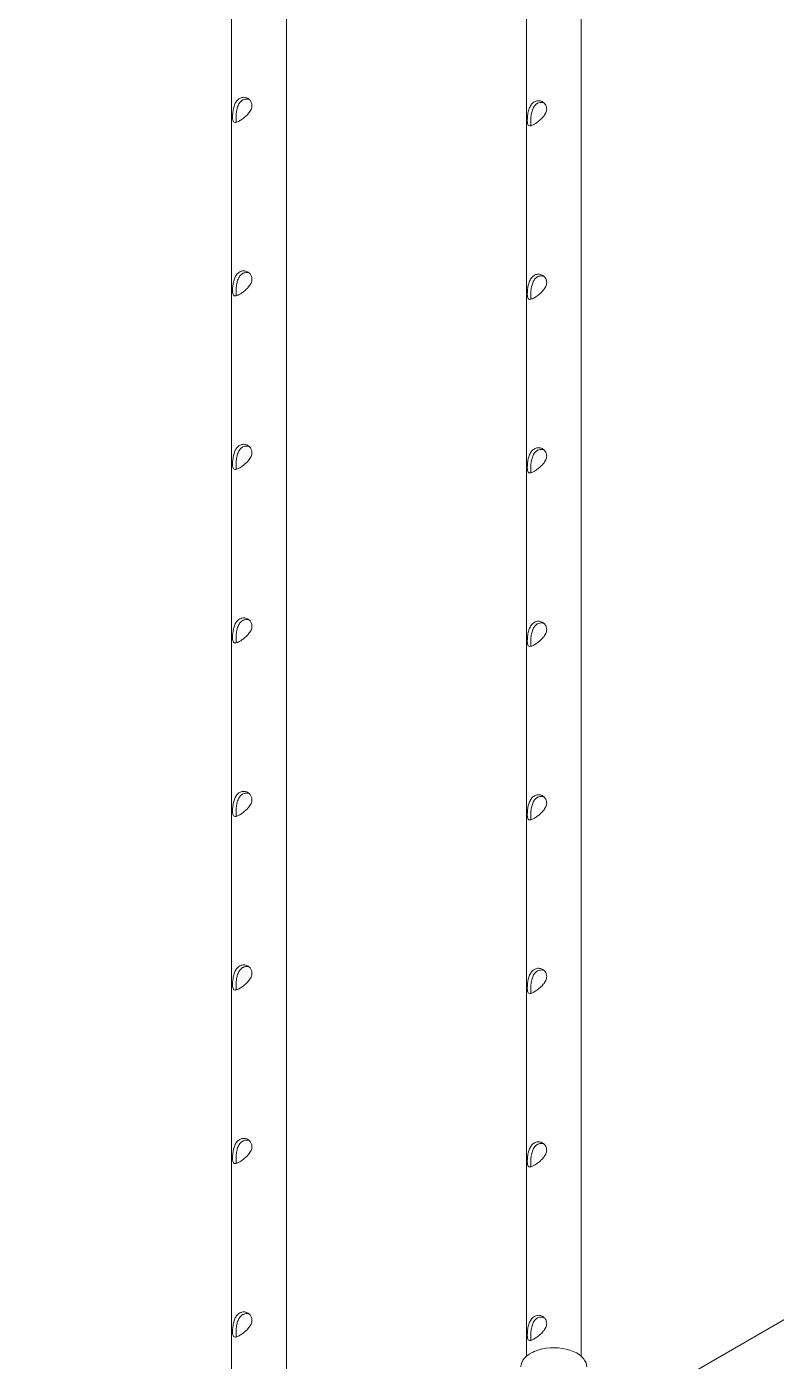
# Model space of a CAD drawing. Header units: millimetres. Extents: x 11948 to 22858, y 1146 to 11361.
# Drawn here: x 18157 to 18654, y 8148 to 9033 of the extents above; entities that cross this region are included whole.
import ezdxf

# ---------------------------------------------------------------- set-up
doc = ezdxf.new("R2010")
doc.units = ezdxf.units.MM
doc.linetypes.add('SLD-Solid', pattern=[0])

msp = doc.modelspace()

# ---------------------------------------------------------------- linework, layer by layer
at = {"linetype": 'SLD-Solid', "lineweight": 0}
for p, q in [((18488.77, 10540.46), (18488.77, 8151.43)), ((18525.14, 8151.43), (18525.14, 10539.72)), ((18293.36, 10427.65), (18293.36, 8038.62)), ((18329.72, 8038.62), (18329.72, 10426.91)), ((18959.6, 8348.83), (17224.59, 7347.23)), ((18492.89, 8153.99), (18494.1, 8154.86)), ((18494.1, 8154.86), (18494.1, 8154.65))]:
    msp.add_line(p, q, dxfattribs=at)
at = {"linetype": 'SLD-Solid', "lineweight": 0, "flags": 128}
msp.add_lwpolyline([(18528.77, 8144.47), (18528.71, 8145.44), (18528.34, 8146.98), (18527.64, 8148.47), (18526.63, 8149.91), (18525.33, 8151.27), (18523.74, 8152.52), (18521.9, 8153.65), (18519.83, 8154.64), (18517.57, 8155.47), (18515.15, 8156.14), (18512.6, 8156.64), (18509.97, 8156.95), (18507.29, 8157.07), (18504.61, 8156.99), (18501.96, 8156.73), (18499.39, 8156.28), (18496.93, 8155.66), (18494.63, 8154.86), (18492.51, 8153.91), (18490.61, 8152.81), (18488.96, 8151.59), (18487.58, 8150.26), (18486.49, 8148.84), (18485.72, 8147.35), (18485.26, 8145.83), (18485.14, 8144.47)], dxfattribs=at)
at = {"linetype": 'SLD-Solid', "lineweight": 0}
for points, knots in [([(18298.68, 8985.53), (18298.04, 8985.04), (18296.75, 8984.08), (18295.38, 8981.65), (18294.63, 8979.26), (18294.25, 8977.19), (18294.01, 8975.13), (18293.93, 8972.91), (18294.11, 8971.02), (18294.6, 8969.86), (18295.39, 8969.51), (18296.37, 8969.64), (18297.53, 8970.04), (18299.25, 8970.96), (18301.48, 8972.54), (18303.68, 8974.49), (18305.29, 8976.41), (18306.25, 8978.13), (18306.85, 8979.85), (18306.9, 8981.87), (18305.98, 8983.93), (18304.33, 8985.52), (18302.45, 8986.24), (18300.8, 8986.26), (18299.66, 8986.02), (18298.98, 8985.68), (18298.68, 8985.53)], [0, 0, 0, 0, 0.049348, 0.098583, 0.15082, 0.179057, 0.207276, 0.260063, 0.306584, 0.354232, 0.407926, 0.43611, 0.464278, 0.515719, 0.563204, 0.612081, 0.665772, 0.694012, 0.722224, 0.772995, 0.818986, 0.8681, 0.923171, 0.950973, 0.978757, 1, 1, 1, 1]), ([(18300.61, 8984.41), (18299.98, 8983.94), (18298.74, 8983), (18297.47, 8980.61), (18296.81, 8978.23), (18296.49, 8976.13), (18296.31, 8974.19), (18296.26, 8972.1), (18296.28, 8970.46), (18296.42, 8969.89), (18296.47, 8969.7)], [0, 0, 0, 0, 0.151905, 0.303364, 0.466267, 0.557512, 0.648661, 0.787863, 0.927259, 1, 1, 1, 1]), ([(18304.81, 8984.86), (18304.79, 8984.87), (18304.35, 8985.05), (18303.46, 8985.14), (18302.18, 8985.06), (18301.23, 8984.75), (18300.73, 8984.48), (18300.61, 8984.41)], [0, 0, 0, 0, 0.0169646, 0.3223382, 0.6142892, 0.9060428, 1, 1, 1, 1]), ([(18494.1, 8983.28), (18493.45, 8982.8), (18492.17, 8981.84), (18490.8, 8979.4), (18490.05, 8977.01), (18489.67, 8974.94), (18489.43, 8972.89), (18489.35, 8970.66), (18489.53, 8968.78), (18490.01, 8967.62), (18490.81, 8967.26), (18491.79, 8967.39), (18492.95, 8967.79), (18494.67, 8968.72), (18496.9, 8970.3), (18499.1, 8972.24), (18500.71, 8974.16), (18501.67, 8975.88), (18502.27, 8977.6), (18502.31, 8979.63), (18501.4, 8981.69), (18499.75, 8983.27), (18497.87, 8983.99), (18496.22, 8984.02), (18495.08, 8983.78), (18494.39, 8983.43), (18494.1, 8983.28)], [0, 0, 0, 0, 0.04935, 0.098585, 0.150821, 0.179057, 0.207276, 0.260063, 0.306584, 0.354235, 0.407925, 0.436112, 0.464279, 0.51572, 0.563206, 0.612082, 0.665773, 0.694013, 0.722225, 0.772996, 0.818983, 0.8681, 0.923171, 0.950973, 0.978757, 1, 1, 1, 1]), ([(18500.23, 8982.61), (18500.21, 8982.62), (18499.77, 8982.8), (18498.87, 8982.89), (18497.6, 8982.81), (18496.65, 8982.51), (18496.15, 8982.23), (18496.03, 8982.17)], [0, 0, 0, 0, 0.016965, 0.32234, 0.614281, 0.906042, 1, 1, 1, 1]), ([(18496.03, 8982.17), (18495.4, 8981.7), (18494.15, 8980.75), (18492.89, 8978.36), (18492.22, 8975.99), (18491.91, 8973.89), (18491.73, 8971.94), (18491.68, 8969.86), (18491.7, 8968.21), (18491.84, 8967.65), (18491.89, 8967.45)], [0, 0, 0, 0, 0.151905, 0.303364, 0.466268, 0.557522, 0.648673, 0.787863, 0.927259, 1, 1, 1, 1]), ([(18298.68, 8870.47), (18298.04, 8869.99), (18296.75, 8869.02), (18295.38, 8866.59), (18294.63, 8864.2), (18294.25, 8862.13), (18294.01, 8860.08), (18293.93, 8857.85), (18294.11, 8855.96), (18294.6, 8854.8), (18295.39, 8854.45), (18296.37, 8854.58), (18297.53, 8854.98), (18299.25, 8855.9), (18301.48, 8857.49), (18303.68, 8859.43), (18305.29, 8861.35), (18306.25, 8863.07), (18306.85, 8864.79), (18306.9, 8866.81), (18305.98, 8868.87), (18304.33, 8870.46), (18302.45, 8871.18), (18300.8, 8871.2), (18299.66, 8870.97), (18298.98, 8870.62), (18298.68, 8870.47)], [0, 0, 0, 0, 0.049348, 0.098583, 0.15082, 0.179057, 0.207276, 0.260063, 0.306584, 0.354235, 0.407926, 0.436111, 0.464279, 0.515719, 0.563205, 0.612082, 0.665773, 0.694012, 0.722225, 0.772996, 0.818983, 0.8681, 0.923171, 0.950973, 0.978757, 1, 1, 1, 1]), ([(18300.61, 8869.35), (18299.98, 8868.88), (18298.74, 8867.94), (18297.47, 8865.55), (18296.81, 8863.18), (18296.49, 8861.08), (18296.31, 8859.13), (18296.26, 8857.04), (18296.28, 8855.4), (18296.42, 8854.83), (18296.47, 8854.64)], [0, 0, 0, 0, 0.1519049, 0.3033643, 0.4662681, 0.5575225, 0.648672, 0.7878623, 0.9272593, 1, 1, 1, 1]), ([(18304.81, 8869.8), (18304.79, 8869.81), (18304.35, 8869.99), (18303.46, 8870.08), (18302.18, 8870), (18301.23, 8869.7), (18300.73, 8869.42), (18300.61, 8869.35)], [0, 0, 0, 0, 0.016965, 0.32234, 0.614281, 0.906042, 1, 1, 1, 1]), ([(18494.1, 8868.22), (18493.45, 8867.74), (18492.17, 8866.78), (18490.8, 8864.34), (18490.05, 8861.95), (18489.67, 8859.88), (18489.43, 8857.83), (18489.35, 8855.61), (18489.53, 8853.72), (18490.01, 8852.56), (18490.81, 8852.2), (18491.79, 8852.33), (18492.95, 8852.73), (18494.67, 8853.66), (18496.9, 8855.24), (18499.1, 8857.19), (18500.71, 8859.11), (18501.67, 8860.82), (18502.27, 8862.54), (18502.31, 8864.57), (18501.4, 8866.63), (18499.75, 8868.21), (18497.87, 8868.93), (18496.22, 8868.96), (18495.08, 8868.72), (18494.39, 8868.37), (18494.1, 8868.22)], [0, 0, 0, 0, 0.049349, 0.098585, 0.150821, 0.179057, 0.207276, 0.260067, 0.306583, 0.354235, 0.407925, 0.436111, 0.46428, 0.51572, 0.563206, 0.612083, 0.665774, 0.694013, 0.722226, 0.772996, 0.818983, 0.8681, 0.923171, 0.950973, 0.978757, 1, 1, 1, 1]), ([(18500.23, 8867.56), (18500.21, 8867.56), (18499.77, 8867.74), (18498.87, 8867.83), (18497.6, 8867.76), (18496.65, 8867.45), (18496.15, 8867.18), (18496.03, 8867.11)], [0, 0, 0, 0, 0.016941, 0.322337, 0.614279, 0.906042, 1, 1, 1, 1]), ([(18496.03, 8867.11), (18495.4, 8866.64), (18494.15, 8865.69), (18492.89, 8863.3), (18492.22, 8860.93), (18491.91, 8858.83), (18491.73, 8856.88), (18491.68, 8854.8), (18491.7, 8853.15), (18491.84, 8852.59), (18491.89, 8852.39)], [0, 0, 0, 0, 0.151905, 0.303364, 0.466268, 0.557522, 0.648673, 0.787874, 0.927259, 1, 1, 1, 1]), ([(18298.68, 8755.41), (18298.04, 8754.93), (18296.75, 8753.97), (18295.38, 8751.53), (18294.63, 8749.14), (18294.25, 8747.07), (18294.01, 8745.02), (18293.93, 8742.79), (18294.11, 8740.9), (18294.6, 8739.75), (18295.39, 8739.39), (18296.37, 8739.52), (18297.53, 8739.92), (18299.25, 8740.85), (18301.48, 8742.43), (18303.68, 8744.37), (18305.29, 8746.29), (18306.25, 8748.01), (18306.85, 8749.73), (18306.9, 8751.76), (18305.98, 8753.82), (18304.33, 8755.4), (18302.45, 8756.12), (18300.8, 8756.15), (18299.66, 8755.91), (18298.98, 8755.56), (18298.68, 8755.41)], [0, 0, 0, 0, 0.049348, 0.098583, 0.15082, 0.179057, 0.207276, 0.260067, 0.306584, 0.354235, 0.407926, 0.436111, 0.464279, 0.51572, 0.563205, 0.612082, 0.665773, 0.694012, 0.722225, 0.772996, 0.818983, 0.8681, 0.923171, 0.950973, 0.978757, 1, 1, 1, 1]), ([(18300.61, 8754.3), (18299.98, 8753.82), (18298.74, 8752.88), (18297.47, 8750.49), (18296.81, 8748.12), (18296.49, 8746.02), (18296.31, 8744.07), (18296.26, 8741.99), (18296.28, 8740.34), (18296.42, 8739.78), (18296.47, 8739.58)], [0, 0, 0, 0, 0.151905, 0.303364, 0.466268, 0.557523, 0.648672, 0.787874, 0.927259, 1, 1, 1, 1]), ([(18304.81, 8754.74), (18304.79, 8754.75), (18304.35, 8754.93), (18303.46, 8755.02), (18302.18, 8754.94), (18301.23, 8754.64), (18300.73, 8754.36), (18300.61, 8754.3)], [0, 0, 0, 0, 0.016941, 0.322337, 0.614279, 0.906042, 1, 1, 1, 1]), ([(18494.1, 8753.16), (18493.45, 8752.68), (18492.17, 8751.72), (18490.8, 8749.29), (18490.05, 8746.9), (18489.67, 8744.82), (18489.43, 8742.77), (18489.35, 8740.55), (18489.53, 8738.66), (18490.01, 8737.5), (18490.81, 8737.15), (18491.79, 8737.28), (18492.95, 8737.67), (18494.67, 8738.6), (18496.9, 8740.18), (18499.1, 8742.13), (18500.71, 8744.05), (18501.67, 8745.77), (18502.27, 8747.48), (18502.31, 8749.51), (18501.4, 8751.57), (18499.75, 8753.15), (18497.87, 8753.87), (18496.22, 8753.9), (18495.08, 8753.66), (18494.39, 8753.32), (18494.1, 8753.16)], [0, 0, 0, 0, 0.04935, 0.098584, 0.15082, 0.179059, 0.207275, 0.260066, 0.306583, 0.354235, 0.407925, 0.436111, 0.46428, 0.51572, 0.563206, 0.612083, 0.665774, 0.694013, 0.722226, 0.772996, 0.818984, 0.868098, 0.923171, 0.950973, 0.978757, 1, 1, 1, 1]), ([(18500.23, 8752.5), (18500.21, 8752.51), (18499.77, 8752.69), (18498.87, 8752.77), (18497.6, 8752.7), (18496.65, 8752.39), (18496.15, 8752.12), (18496.03, 8752.05)], [0, 0, 0, 0, 0.016941, 0.32232, 0.614277, 0.906041, 1, 1, 1, 1]), ([(18496.03, 8752.05), (18495.4, 8751.58), (18494.15, 8750.64), (18492.89, 8748.25), (18492.22, 8745.87), (18491.91, 8743.77), (18491.73, 8741.82), (18491.68, 8739.74), (18491.7, 8738.1), (18491.84, 8737.53), (18491.89, 8737.34)], [0, 0, 0, 0, 0.151905, 0.30337, 0.466266, 0.557521, 0.648672, 0.787874, 0.927259, 1, 1, 1, 1]), ([(18298.68, 8640.35), (18298.04, 8639.87), (18296.75, 8638.91), (18295.38, 8636.47), (18294.63, 8634.08), (18294.25, 8632.01), (18294.01, 8629.96), (18293.93, 8627.73), (18294.11, 8625.85), (18294.6, 8624.69), (18295.39, 8624.33), (18296.37, 8624.46), (18297.53, 8624.86), (18299.25, 8625.79), (18301.48, 8627.37), (18303.68, 8629.32), (18305.29, 8631.24), (18306.25, 8632.95), (18306.85, 8634.67), (18306.9, 8636.7), (18305.98, 8638.76), (18304.33, 8640.34), (18302.45, 8641.06), (18300.8, 8641.09), (18299.66, 8640.85), (18298.98, 8640.5), (18298.68, 8640.35)], [0, 0, 0, 0, 0.049348, 0.098582, 0.150819, 0.179059, 0.207275, 0.260066, 0.306583, 0.354234, 0.407925, 0.43611, 0.464279, 0.515719, 0.563205, 0.612082, 0.665773, 0.694013, 0.722225, 0.772996, 0.818983, 0.868097, 0.923171, 0.950972, 0.978757, 1, 1, 1, 1]), ([(18300.61, 8639.24), (18299.98, 8638.77), (18298.74, 8637.82), (18297.47, 8635.43), (18296.81, 8633.06), (18296.49, 8630.96), (18296.31, 8629.01), (18296.26, 8626.93), (18296.28, 8625.28), (18296.42, 8624.72), (18296.47, 8624.52)], [0, 0, 0, 0, 0.151905, 0.30337, 0.466267, 0.557521, 0.648671, 0.787873, 0.927259, 1, 1, 1, 1]), ([(18304.81, 8639.68), (18304.79, 8639.69), (18304.35, 8639.87), (18303.46, 8639.96), (18302.18, 8639.89), (18301.23, 8639.58), (18300.73, 8639.3), (18300.61, 8639.24)], [0, 0, 0, 0, 0.016941, 0.32232, 0.614277, 0.906041, 1, 1, 1, 1]), ([(18494.1, 8638.11), (18493.45, 8637.62), (18492.17, 8636.66), (18490.8, 8634.23), (18490.05, 8631.84), (18489.67, 8629.77), (18489.43, 8627.71), (18489.35, 8625.49), (18489.53, 8623.6), (18490.01, 8622.44), (18490.81, 8622.09), (18491.79, 8622.22), (18492.95, 8622.62), (18494.67, 8623.54), (18496.9, 8625.13), (18499.1, 8627.07), (18500.71, 8628.99), (18501.67, 8630.71), (18502.27, 8632.43), (18502.31, 8634.45), (18501.4, 8636.51), (18499.75, 8638.1), (18497.87, 8638.82), (18496.22, 8638.84), (18495.08, 8638.61), (18494.39, 8638.26), (18494.1, 8638.11)], [0, 0, 0, 0, 0.04935, 0.098584, 0.15082, 0.179059, 0.207275, 0.260066, 0.306583, 0.354235, 0.407925, 0.436111, 0.46428, 0.51572, 0.563206, 0.612083, 0.665774, 0.694014, 0.722226, 0.772997, 0.818984, 0.868098, 0.923169, 0.950972, 0.978757, 1, 1, 1, 1]), ([(18500.23, 8637.44), (18500.21, 8637.45), (18499.77, 8637.63), (18498.87, 8637.72), (18497.6, 8637.64), (18496.65, 8637.33), (18496.15, 8637.06), (18496.03, 8636.99)], [0, 0, 0, 0, 0.016941, 0.322322, 0.614279, 0.90604, 1, 1, 1, 1]), ([(18496.03, 8636.99), (18495.4, 8636.52), (18494.15, 8635.58), (18492.89, 8633.19), (18492.22, 8630.82), (18491.91, 8628.71), (18491.73, 8626.77), (18491.68, 8624.68), (18491.7, 8623.04), (18491.84, 8622.47), (18491.89, 8622.28)], [0, 0, 0, 0, 0.151905, 0.303369, 0.466266, 0.55752, 0.648672, 0.787873, 0.92727, 1, 1, 1, 1]), ([(18298.68, 8525.29), (18298.04, 8524.81), (18296.75, 8523.85), (18295.38, 8521.42), (18294.63, 8519.02), (18294.25, 8516.95), (18294.01, 8514.9), (18293.93, 8512.68), (18294.11, 8510.79), (18294.6, 8509.63), (18295.39, 8509.28), (18296.37, 8509.4), (18297.53, 8509.8), (18299.25, 8510.73), (18301.48, 8512.31), (18303.68, 8514.26), (18305.29, 8516.18), (18306.25, 8517.9), (18306.85, 8519.61), (18306.9, 8521.64), (18305.98, 8523.7), (18304.33, 8525.28), (18302.45, 8526), (18300.8, 8526.03), (18299.66, 8525.79), (18298.98, 8525.44), (18298.68, 8525.29)], [0, 0, 0, 0, 0.049348, 0.098582, 0.15082, 0.179059, 0.207275, 0.260066, 0.306583, 0.354234, 0.407926, 0.43611, 0.464279, 0.51572, 0.563206, 0.612083, 0.665774, 0.694013, 0.722226, 0.772997, 0.818984, 0.868098, 0.923169, 0.950972, 0.978757, 1, 1, 1, 1]), ([(18300.61, 8524.18), (18299.98, 8523.71), (18298.74, 8522.77), (18297.47, 8520.37), (18296.81, 8518), (18296.49, 8515.9), (18296.31, 8513.95), (18296.26, 8511.87), (18296.28, 8510.23), (18296.42, 8509.66), (18296.47, 8509.47)], [0, 0, 0, 0, 0.1519051, 0.3033698, 0.4662661, 0.5575207, 0.6486704, 0.7878724, 0.9272697, 1, 1, 1, 1]), ([(18304.81, 8524.63), (18304.79, 8524.64), (18304.35, 8524.81), (18303.46, 8524.9), (18302.18, 8524.83), (18301.23, 8524.52), (18300.73, 8524.25), (18300.61, 8524.18)], [0, 0, 0, 0, 0.016941, 0.322322, 0.614279, 0.90604, 1, 1, 1, 1]), ([(18494.1, 8523.05), (18493.45, 8522.57), (18492.17, 8521.6), (18490.8, 8519.17), (18490.05, 8516.78), (18489.67, 8514.71), (18489.43, 8512.66), (18489.35, 8510.43), (18489.53, 8508.54), (18490.01, 8507.39), (18490.81, 8507.03), (18491.79, 8507.16), (18492.95, 8507.56), (18494.67, 8508.48), (18496.9, 8510.07), (18499.1, 8512.01), (18500.71, 8513.93), (18501.67, 8515.65), (18502.27, 8517.37), (18502.31, 8519.4), (18501.4, 8521.45), (18499.75, 8523.04), (18497.87, 8523.76), (18496.22, 8523.79), (18495.08, 8523.55), (18494.39, 8523.2), (18494.1, 8523.05)], [0, 0, 0, 0, 0.04935, 0.098584, 0.150819, 0.179059, 0.207276, 0.260065, 0.306584, 0.354234, 0.407924, 0.436111, 0.46428, 0.51572, 0.563206, 0.612083, 0.665774, 0.694012, 0.722225, 0.772995, 0.818984, 0.868098, 0.92317, 0.950973, 0.978757, 1, 1, 1, 1]), ([(18500.23, 8522.38), (18500.21, 8522.39), (18499.77, 8522.57), (18498.87, 8522.66), (18497.6, 8522.58), (18496.65, 8522.28), (18496.15, 8522), (18496.03, 8521.93)], [0, 0, 0, 0, 0.016953, 0.322329, 0.614283, 0.906042, 1, 1, 1, 1]), ([(18496.03, 8521.93), (18495.4, 8521.46), (18494.15, 8520.52), (18492.89, 8518.13), (18492.22, 8515.76), (18491.91, 8513.66), (18491.73, 8511.71), (18491.68, 8509.62), (18491.7, 8507.98), (18491.84, 8507.41), (18491.89, 8507.22)], [0, 0, 0, 0, 0.151904, 0.303368, 0.466267, 0.557517, 0.648668, 0.787869, 0.927259, 1, 1, 1, 1]), ([(18298.68, 8410.24), (18298.04, 8409.75), (18296.75, 8408.79), (18295.38, 8406.36), (18294.63, 8403.97), (18294.25, 8401.9), (18294.01, 8399.84), (18293.93, 8397.62), (18294.11, 8395.73), (18294.6, 8394.57), (18295.39, 8394.22), (18296.37, 8394.35), (18297.53, 8394.75), (18299.25, 8395.67), (18301.48, 8397.25), (18303.68, 8399.2), (18305.29, 8401.12), (18306.25, 8402.84), (18306.85, 8404.56), (18306.9, 8406.58), (18305.98, 8408.64), (18304.33, 8410.23), (18302.45, 8410.95), (18300.8, 8410.97), (18299.66, 8410.73), (18298.98, 8410.39), (18298.68, 8410.24)], [0, 0, 0, 0, 0.049348, 0.098582, 0.150819, 0.179059, 0.207276, 0.260065, 0.306584, 0.354234, 0.407925, 0.436111, 0.464279, 0.515719, 0.563206, 0.612083, 0.665774, 0.694011, 0.722224, 0.772995, 0.818984, 0.868098, 0.92317, 0.950973, 0.978757, 1, 1, 1, 1]), ([(18300.61, 8409.12), (18299.98, 8408.65), (18298.74, 8407.71), (18297.47, 8405.32), (18296.81, 8402.94), (18296.49, 8400.84), (18296.31, 8398.9), (18296.26, 8396.81), (18296.28, 8395.17), (18296.42, 8394.6), (18296.47, 8394.41)], [0, 0, 0, 0, 0.151904, 0.303368, 0.466268, 0.557517, 0.648667, 0.787868, 0.927259, 1, 1, 1, 1]), ([(18304.81, 8409.57), (18304.79, 8409.58), (18304.35, 8409.76), (18303.46, 8409.85), (18302.18, 8409.77), (18301.23, 8409.46), (18300.73, 8409.19), (18300.61, 8409.12)], [0, 0, 0, 0, 0.016953, 0.322329, 0.614283, 0.906042, 1, 1, 1, 1]), ([(18494.1, 8407.99), (18493.45, 8407.51), (18492.17, 8406.55), (18490.8, 8404.11), (18490.05, 8401.72), (18489.67, 8399.65), (18489.43, 8397.6), (18489.35, 8395.37), (18489.53, 8393.48), (18490.01, 8392.33), (18490.81, 8391.97), (18491.79, 8392.1), (18492.95, 8392.5), (18494.67, 8393.43), (18496.9, 8395.01), (18499.1, 8396.95), (18500.71, 8398.87), (18501.67, 8400.59), (18502.27, 8402.31), (18502.31, 8404.34), (18501.4, 8406.4), (18499.75, 8407.98), (18497.87, 8408.7), (18496.22, 8408.73), (18495.08, 8408.49), (18494.39, 8408.14), (18494.1, 8407.99)], [0, 0, 0, 0, 0.04935, 0.098584, 0.15082, 0.179058, 0.207276, 0.260065, 0.306583, 0.354234, 0.407925, 0.436111, 0.464279, 0.51572, 0.563206, 0.612083, 0.665775, 0.694012, 0.722225, 0.772996, 0.818985, 0.868099, 0.92317, 0.950972, 0.978757, 1, 1, 1, 1]), ([(18500.23, 8407.32), (18500.21, 8407.33), (18499.77, 8407.51), (18498.87, 8407.6), (18497.6, 8407.53), (18496.65, 8407.22), (18496.15, 8406.94), (18496.03, 8406.88)], [0, 0, 0, 0, 0.016953, 0.32233, 0.614284, 0.906041, 1, 1, 1, 1]), ([(18496.03, 8406.88), (18495.4, 8406.41), (18494.15, 8405.46), (18492.89, 8403.07), (18492.22, 8400.7), (18491.91, 8398.6), (18491.73, 8396.65), (18491.68, 8394.57), (18491.7, 8392.92), (18491.84, 8392.36), (18491.89, 8392.16)], [0, 0, 0, 0, 0.151904, 0.303368, 0.466267, 0.557516, 0.648668, 0.787868, 0.927265, 1, 1, 1, 1]), ([(18298.68, 8295.18), (18298.04, 8294.7), (18296.75, 8293.73), (18295.38, 8291.3), (18294.63, 8288.91), (18294.25, 8286.84), (18294.01, 8284.79), (18293.93, 8282.56), (18294.11, 8280.67), (18294.6, 8279.51), (18295.39, 8279.16), (18296.37, 8279.29), (18297.53, 8279.69), (18299.25, 8280.61), (18301.48, 8282.2), (18303.68, 8284.14), (18305.29, 8286.06), (18306.25, 8287.78), (18306.85, 8289.5), (18306.9, 8291.52), (18305.98, 8293.58), (18304.33, 8295.17), (18302.45, 8295.89), (18300.8, 8295.91), (18299.66, 8295.68), (18298.98, 8295.33), (18298.68, 8295.18)], [0, 0, 0, 0, 0.049348, 0.098583, 0.15082, 0.179058, 0.207275, 0.260065, 0.306584, 0.354233, 0.407926, 0.43611, 0.464279, 0.515719, 0.563205, 0.612082, 0.665774, 0.694012, 0.722225, 0.772996, 0.818985, 0.868099, 0.92317, 0.950972, 0.978757, 1, 1, 1, 1]), ([(18300.61, 8294.06), (18299.98, 8293.59), (18298.74, 8292.65), (18297.47, 8290.26), (18296.81, 8287.89), (18296.49, 8285.79), (18296.31, 8283.84), (18296.26, 8281.75), (18296.28, 8280.11), (18296.42, 8279.54), (18296.47, 8279.35)], [0, 0, 0, 0, 0.151904, 0.303368, 0.466268, 0.557517, 0.648666, 0.787868, 0.927265, 1, 1, 1, 1]), ([(18304.81, 8294.51), (18304.79, 8294.52), (18304.35, 8294.7), (18303.46, 8294.79), (18302.18, 8294.71), (18301.23, 8294.4), (18300.73, 8294.13), (18300.61, 8294.06)], [0, 0, 0, 0, 0.016953, 0.32233, 0.614284, 0.906041, 1, 1, 1, 1]), ([(18494.1, 8292.93), (18493.45, 8292.45), (18492.17, 8291.49), (18490.8, 8289.05), (18490.05, 8286.66), (18489.67, 8284.59), (18489.43, 8282.54), (18489.35, 8280.32), (18489.53, 8278.43), (18490.01, 8277.27), (18490.81, 8276.91), (18491.79, 8277.04), (18492.95, 8277.44), (18494.67, 8278.37), (18496.9, 8279.95), (18499.1, 8281.9), (18500.71, 8283.82), (18501.67, 8285.53), (18502.27, 8287.25), (18502.31, 8289.28), (18501.4, 8291.34), (18499.75, 8292.92), (18497.87, 8293.64), (18496.22, 8293.67), (18495.08, 8293.43), (18494.39, 8293.08), (18494.1, 8292.93)], [0, 0, 0, 0, 0.04935, 0.098584, 0.15082, 0.179058, 0.207275, 0.260064, 0.306585, 0.354235, 0.407925, 0.436111, 0.46428, 0.51572, 0.563206, 0.612083, 0.665774, 0.694013, 0.722226, 0.772995, 0.818984, 0.868099, 0.92317, 0.950973, 0.978757, 1, 1, 1, 1]), ([(18500.23, 8292.27), (18500.21, 8292.27), (18499.77, 8292.45), (18498.87, 8292.54), (18497.6, 8292.47), (18496.65, 8292.16), (18496.15, 8291.89), (18496.03, 8291.82)], [0, 0, 0, 0, 0.016953, 0.32233, 0.614285, 0.906042, 1, 1, 1, 1]), ([(18496.03, 8291.82), (18495.4, 8291.35), (18494.15, 8290.4), (18492.89, 8288.01), (18492.22, 8285.64), (18491.91, 8283.54), (18491.73, 8281.59), (18491.68, 8279.51), (18491.7, 8277.86), (18491.84, 8277.3), (18491.89, 8277.1)], [0, 0, 0, 0, 0.151904, 0.303366, 0.466266, 0.557515, 0.648672, 0.787868, 0.927265, 1, 1, 1, 1]), ([(18298.68, 8180.12), (18298.04, 8179.64), (18296.75, 8178.68), (18295.38, 8176.24), (18294.63, 8173.85), (18294.25, 8171.78), (18294.01, 8169.73), (18293.93, 8167.5), (18294.11, 8165.61), (18294.6, 8164.46), (18295.39, 8164.1), (18296.37, 8164.23), (18297.53, 8164.63), (18299.25, 8165.56), (18301.48, 8167.14), (18303.68, 8169.08), (18305.29, 8171), (18306.25, 8172.72), (18306.85, 8174.44), (18306.9, 8176.47), (18305.98, 8178.53), (18304.33, 8180.11), (18302.45, 8180.83), (18300.8, 8180.86), (18299.66, 8180.62), (18298.98, 8180.27), (18298.68, 8180.12)], [0, 0, 0, 0, 0.049348, 0.098582, 0.15082, 0.179058, 0.207275, 0.260064, 0.306585, 0.354234, 0.407926, 0.43611, 0.464279, 0.515719, 0.563206, 0.612083, 0.665774, 0.694013, 0.722226, 0.772995, 0.818984, 0.868099, 0.92317, 0.950973, 0.978757, 1, 1, 1, 1]), ([(18300.61, 8179.01), (18299.98, 8178.53), (18298.74, 8177.59), (18297.47, 8175.2), (18296.81, 8172.83), (18296.49, 8170.73), (18296.31, 8168.78), (18296.26, 8166.7), (18296.28, 8165.05), (18296.42, 8164.49), (18296.47, 8164.29)], [0, 0, 0, 0, 0.151904, 0.303366, 0.466266, 0.557516, 0.648671, 0.787867, 0.927264, 1, 1, 1, 1]), ([(18304.81, 8179.45), (18304.79, 8179.46), (18304.35, 8179.64), (18303.46, 8179.73), (18302.18, 8179.65), (18301.23, 8179.35), (18300.73, 8179.07), (18300.61, 8179.01)], [0, 0, 0, 0, 0.016953, 0.32233, 0.614285, 0.906042, 1, 1, 1, 1]), ([(18494.1, 8177.87), (18493.45, 8177.39), (18492.17, 8176.43), (18490.8, 8174), (18490.05, 8171.61), (18489.67, 8169.53), (18489.43, 8167.48), (18489.35, 8165.26), (18489.53, 8163.37), (18490.01, 8162.21), (18490.81, 8161.86), (18491.79, 8161.99), (18492.95, 8162.38), (18494.67, 8163.31), (18496.9, 8164.89), (18499.1, 8166.84), (18500.71, 8168.76), (18501.67, 8170.48), (18502.27, 8172.19), (18502.31, 8174.22), (18501.4, 8176.28), (18499.75, 8177.86), (18497.87, 8178.58), (18496.22, 8178.61), (18495.08, 8178.37), (18494.39, 8178.02), (18494.1, 8177.87)], [0, 0, 0, 0, 0.04935, 0.098584, 0.15082, 0.179058, 0.207275, 0.260066, 0.306585, 0.354235, 0.407925, 0.436111, 0.46428, 0.51572, 0.563206, 0.612083, 0.665774, 0.694012, 0.722226, 0.772995, 0.818984, 0.868099, 0.92317, 0.950973, 0.978757, 1, 1, 1, 1]), ([(18500.23, 8177.21), (18500.21, 8177.22), (18499.77, 8177.4), (18498.87, 8177.48), (18497.6, 8177.41), (18496.65, 8177.1), (18496.15, 8176.83), (18496.03, 8176.76)], [0, 0, 0, 0, 0.016953, 0.322337, 0.614284, 0.906042, 1, 1, 1, 1]), ([(18496.03, 8176.76), (18495.4, 8176.29), (18494.15, 8175.35), (18492.89, 8172.96), (18492.22, 8170.58), (18491.91, 8168.48), (18491.73, 8166.53), (18491.68, 8164.45), (18491.7, 8162.81), (18491.84, 8162.24), (18491.89, 8162.05)], [0, 0, 0, 0, 0.1519041, 0.3033661, 0.4662661, 0.5575205, 0.6486722, 0.7878732, 0.9272645, 1, 1, 1, 1])]:
    msp.add_open_spline(points, degree=3, knots=knots, dxfattribs=at)

doc.saveas('drawing.dxf')
